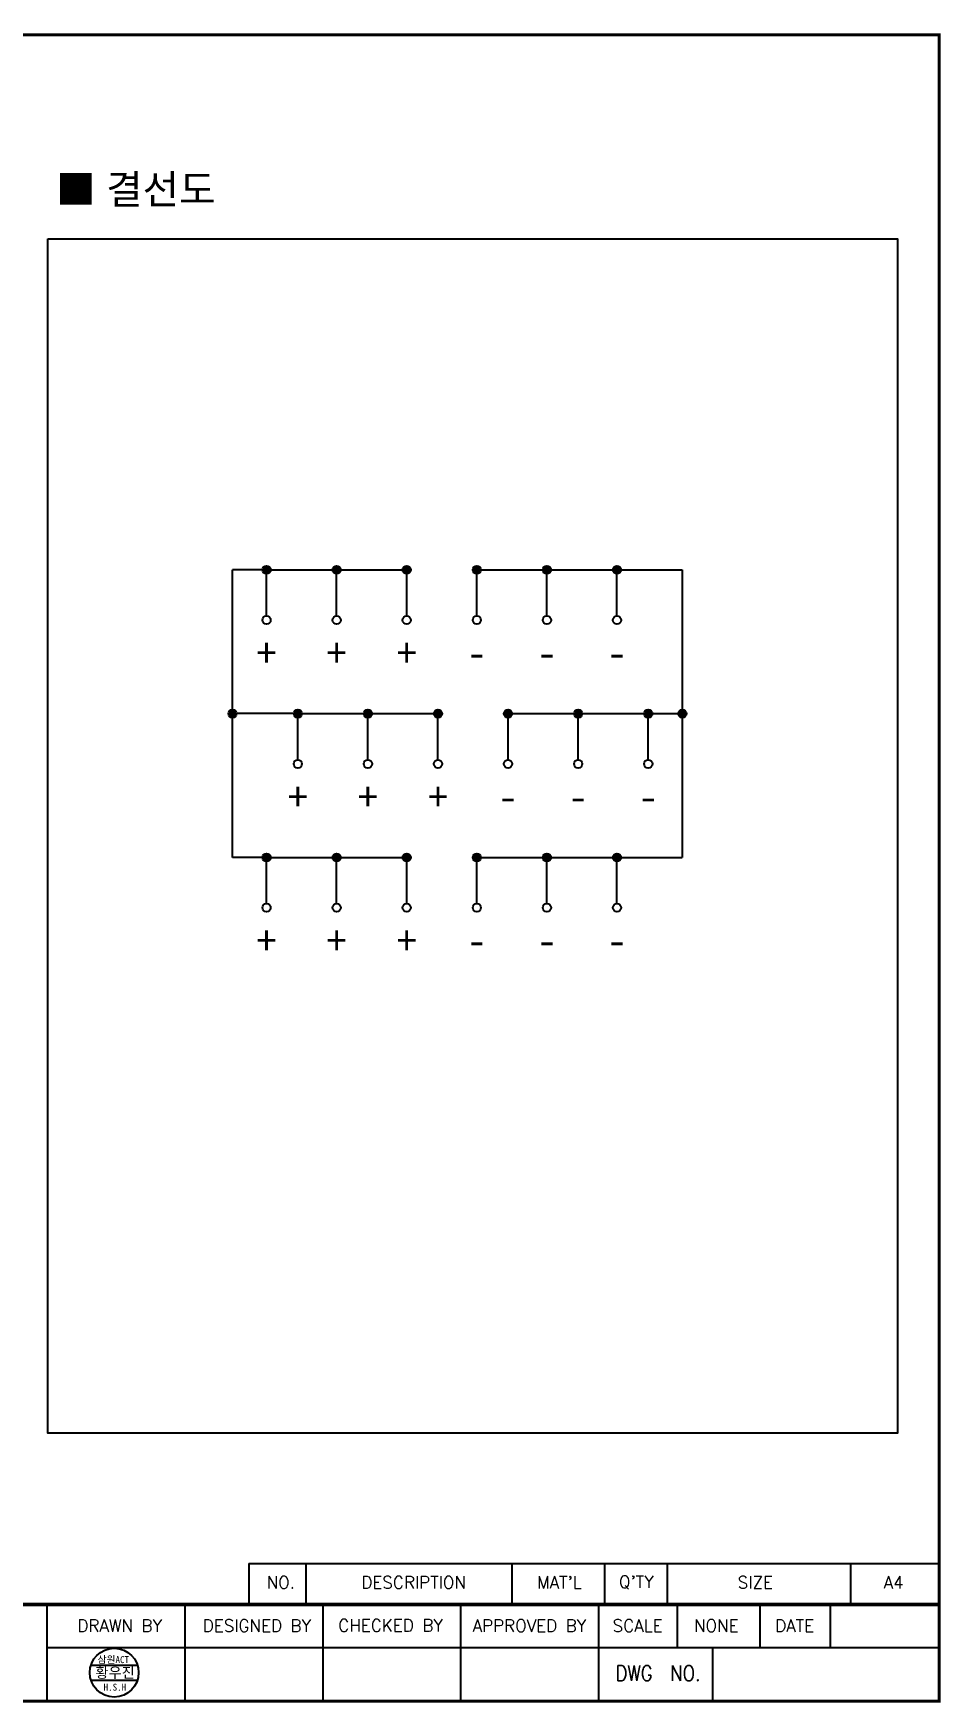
# Model space of a CAD drawing. Header units: millimetres. Extents: x 1618 to 2314, y 422 to 652.
# Drawn here: x 1824 to 1948.8, y 422.4 to 652 of the extents above; entities that cross this region are included whole.
import ezdxf
from ezdxf.enums import TextEntityAlignment as Align

# ---------------------------------------------------------------- set-up
doc = ezdxf.new("R2010")
doc.units = ezdxf.units.MM
doc.layers.add('SHEET', color=7, linetype='Continuous')
doc.styles.add('ROMANS', font='romans', dxfattribs={"width": 0.9})
doc.styles.add('굴림', font='', dxfattribs={"width": 0.9})
doc.styles.get('굴림').set_extended_font_data('GulimChe')

msp = doc.modelspace()

# ---------------------------------------------------------------- hatches: boundary and pattern name
for points in [[(1856.08, 578.21), (1856.65, 578.21, 1), (1855.52, 578.21, 0.414214), (1856.08, 577.65)], [(1865.15, 578.21, 0.414214), (1865.72, 577.65), (1865.72, 578.21), (1866.29, 578.21, 1)], [(1874.79, 578.21, 0.414214), (1875.36, 577.65), (1875.36, 578.21), (1875.93, 578.21, 1)], [(1885, 578.21), (1885.57, 578.21, 1), (1884.43, 578.21, 0.414214), (1885, 577.65)], [(1894.07, 578.21, 0.414214), (1894.64, 577.65), (1894.64, 578.21), (1895.21, 578.21, 1)], [(1903.71, 578.21, 0.414214), (1904.28, 577.65), (1904.28, 578.21), (1904.84, 578.21, 1)], [(1856.08, 577.65, 0.414214), (1856.65, 578.21), (1856.08, 578.21)], [(1866.29, 578.21), (1865.72, 578.21), (1865.72, 577.65, 0.414214)], [(1875.93, 578.21), (1875.36, 578.21), (1875.36, 577.65, 0.414214)], [(1885, 577.65, 0.414214), (1885.57, 578.21), (1885, 578.21)], [(1895.21, 578.21), (1894.64, 578.21), (1894.64, 577.65, 0.414214)], [(1904.84, 578.21), (1904.28, 578.21), (1904.28, 577.65, 0.414214)], [(1850.84, 558.43, 0.414214), (1851.4, 557.86), (1851.4, 558.43), (1851.97, 558.43, 1)], [(1851.97, 558.43), (1851.4, 558.43), (1851.4, 557.86, 0.414214)], [(1859.82, 558.43, 0.414214), (1860.38, 557.86), (1860.38, 558.43), (1860.95, 558.43, 1)], [(1860.95, 558.43), (1860.38, 558.43), (1860.38, 557.86, 0.414214)], [(1869.45, 558.43, 0.414214), (1870.02, 557.86), (1870.02, 558.43), (1870.59, 558.43, 1)], [(1870.59, 558.43), (1870.02, 558.43), (1870.02, 557.86, 0.414214)], [(1879.09, 558.43, 0.414214), (1879.66, 557.86), (1879.66, 558.43), (1880.23, 558.43, 1)], [(1880.23, 558.43), (1879.66, 558.43), (1879.66, 557.86, 0.414214)], [(1888.73, 558.43, 0.414214), (1889.3, 557.86), (1889.3, 558.43), (1889.87, 558.43, 1)], [(1889.87, 558.43), (1889.3, 558.43), (1889.3, 557.86, 0.414214)], [(1898.37, 558.43, 0.414214), (1898.94, 557.86), (1898.94, 558.43), (1899.51, 558.43, 1)], [(1899.51, 558.43), (1898.94, 558.43), (1898.94, 557.86, 0.414214)], [(1908.01, 558.43, 0.414214), (1908.58, 557.86), (1908.58, 558.43), (1909.14, 558.43, 1)], [(1909.14, 558.43), (1908.58, 558.43), (1908.58, 557.86, 0.414214)], [(1912.69, 558.43, 0.414214), (1913.26, 557.86), (1913.26, 558.43), (1913.82, 558.43, 1)], [(1913.82, 558.43), (1913.26, 558.43), (1913.26, 557.86, 0.414214)], [(1856.08, 538.65), (1856.65, 538.65, 1), (1855.52, 538.65, 0.414214), (1856.08, 538.09)], [(1856.08, 538.09, 0.414214), (1856.65, 538.65), (1856.08, 538.65)], [(1865.15, 538.65, 0.414214), (1865.72, 538.09), (1865.72, 538.65), (1866.29, 538.65, 1)], [(1866.29, 538.65), (1865.72, 538.65), (1865.72, 538.09, 0.414214)], [(1874.79, 538.65, 0.414214), (1875.36, 538.09), (1875.36, 538.65), (1875.93, 538.65, 1)], [(1875.93, 538.65), (1875.36, 538.65), (1875.36, 538.09, 0.414214)], [(1885, 538.65), (1885.57, 538.65, 1), (1884.43, 538.65, 0.414214), (1885, 538.09)], [(1885, 538.09, 0.414214), (1885.57, 538.65), (1885, 538.65)], [(1894.07, 538.65, 0.414214), (1894.64, 538.09), (1894.64, 538.65), (1895.21, 538.65, 1)], [(1895.21, 538.65), (1894.64, 538.65), (1894.64, 538.09, 0.414214)], [(1903.71, 538.65, 0.414214), (1904.28, 538.09), (1904.28, 538.65), (1904.84, 538.65, 1)], [(1904.84, 538.65), (1904.28, 538.65), (1904.28, 538.09, 0.414214)]]:
    msp.add_hatch(color=256).paths.add_polyline_path(points)

# ---------------------------------------------------------------- linework, layer by layer
for p, q in [((1851.4, 538.65), (1851.4, 578.21)), ((1856.08, 578.21), (1851.4, 578.21)), ((1856.08, 578.21), (1875.36, 578.21)), ((1856.08, 571.87), (1856.08, 578.21)), ((1865.72, 571.87), (1865.72, 578.21)), ((1875.36, 571.87), (1875.36, 578.21)), ((1885, 578.21), (1904.28, 578.21)), ((1885, 571.87), (1885, 578.21)), ((1894.64, 571.87), (1894.64, 578.21)), ((1904.28, 571.87), (1904.28, 578.21)), ((1904.28, 578.21), (1913.26, 578.21)), ((1913.26, 578.21), (1913.26, 538.65)), ((1860.38, 558.43), (1851.4, 558.43)), ((1860.38, 552.08), (1860.38, 558.43)), ((1860.38, 558.43), (1879.66, 558.43)), ((1870.02, 552.08), (1870.02, 558.43)), ((1879.66, 552.08), (1879.66, 558.43)), ((1889.3, 552.08), (1889.3, 558.43)), ((1889.3, 558.43), (1908.58, 558.43)), ((1898.94, 552.08), (1898.94, 558.43)), ((1908.58, 552.08), (1908.58, 558.43)), ((1908.58, 558.43), (1913.26, 558.43)), ((1856.08, 538.65), (1851.4, 538.65)), ((1856.08, 538.65), (1875.36, 538.65)), ((1856.08, 532.31), (1856.08, 538.65)), ((1865.72, 532.31), (1865.72, 538.65)), ((1875.36, 532.31), (1875.36, 538.65)), ((1885, 538.65), (1904.28, 538.65)), ((1885, 532.31), (1885, 538.65)), ((1894.64, 532.31), (1894.64, 538.65)), ((1904.28, 532.31), (1904.28, 538.65)), ((1904.28, 538.65), (1913.26, 538.65)), ((1825.88, 435.92), (1825.88, 422.63)), ((1844.85, 435.92), (1844.85, 422.63)), ((1863.81, 435.92), (1863.81, 422.63)), ((1882.78, 435.92), (1882.78, 422.63)), ((1901.74, 435.92), (1901.74, 422.63)), ((1912.57, 435.92), (1912.57, 430.02)), ((1923.91, 435.92), (1923.91, 430.02)), ((1933.6, 435.92), (1933.6, 430.02)), ((1825.88, 430.02), (1948.59, 430.02)), ((1917.4, 430.02), (1917.4, 422.63))]:
    msp.add_line(p, q)
at = {"color": 0, "lineweight": 50}
msp.add_line((1618.14, 435.92), (1948.59, 435.92), dxfattribs=at)
at = {"color": 0, "ltscale": 2}
for p, q in [((1831.93, 427.57), (1838.32, 427.57)), ((1831.93, 425.51), (1838.32, 425.51))]:
    msp.add_line(p, q, dxfattribs=at)
at = {"color": 4}
msp.add_lwpolyline([(1825.98, 623.73), (1942.85, 623.73), (1942.85, 459.49), (1825.98, 459.49)], close=True, dxfattribs=at)
for centre in [(1856.08, 578.21), (1865.72, 578.21), (1875.36, 578.21), (1885, 578.21), (1894.64, 578.21), (1904.28, 578.21), (1856.08, 571.3), (1865.72, 571.3), (1875.36, 571.3), (1885, 571.3), (1894.64, 571.3), (1904.28, 571.3), (1851.4, 558.43), (1860.38, 558.43), (1870.02, 558.43), (1879.66, 558.43), (1889.3, 558.43), (1898.94, 558.43), (1908.58, 558.43), (1913.26, 558.43), (1860.38, 551.52), (1870.02, 551.52), (1879.66, 551.52), (1889.3, 551.52), (1898.94, 551.52), (1908.58, 551.52), (1856.08, 538.65), (1865.72, 538.65), (1875.36, 538.65), (1885, 538.65), (1894.64, 538.65), (1904.28, 538.65), (1856.08, 531.74), (1865.72, 531.74), (1875.36, 531.74), (1885, 531.74), (1894.64, 531.74), (1904.28, 531.74)]:
    msp.add_circle(centre, 0.567)
at = {"color": 0}
msp.add_circle((1835.13, 426.54), 3.36, dxfattribs=at)
at = {"layer": 'SHEET'}
for p, q in [((1853.66, 441.54), (1948.59, 441.54)), ((1853.66, 441.54), (1853.66, 435.92)), ((1861.49, 441.54), (1861.49, 435.92)), ((1889.8, 441.54), (1889.8, 435.92)), ((1902.59, 435.92), (1902.59, 441.54)), ((1911.21, 435.92), (1911.21, 441.54)), ((1936.44, 435.92), (1936.44, 441.54))]:
    msp.add_line(p, q, dxfattribs=at)
at = {"layer": 'SHEET', "const_width": 0.421}
msp.add_lwpolyline([(1618.14, 609.9), (1618.14, 422.63), (1948.59, 422.63), (1948.59, 609.9), (1948.59, 651.78), (1825.48, 651.78), (1618.14, 651.78)], close=True, dxfattribs=at)

# ---------------------------------------------------------------- texts
at = {"color": 7}
for s, p in [('+', (1856.08, 566.8)), ('+', (1865.72, 566.8)), ('+', (1875.36, 566.8)), ('-', (1885, 566.8)), ('-', (1894.64, 566.8)), ('-', (1904.28, 566.8)), ('+', (1860.38, 547.02)), ('+', (1870.02, 547.02)), ('+', (1879.66, 547.02)), ('-', (1889.3, 547.02)), ('-', (1898.94, 547.02)), ('-', (1908.58, 547.02)), ('+', (1856.08, 527.24)), ('+', (1865.72, 527.24)), ('+', (1875.36, 527.24)), ('-', (1885, 527.24)), ('-', (1894.64, 527.24)), ('-', (1904.28, 527.24))]:
    msp.add_text(s, height=3.97, dxfattribs=at).set_placement(p, align=Align.MIDDLE_CENTER)
at = {"color": 0, "insert": (1838.09, 630.35), "char_height": 4, "width": 32.7166, "attachment_point": 5}
msp.add_mtext('{\\fDotum|b1|i0|c129|p50;■ 결선도}', dxfattribs=at)
at = {"layer": 'SHEET'}
for s, height, style, p in [('NO.', 1.686, 'ROMANS', (1858.04, 438.95)), ('DESCRIPTION', 1.6859, 'ROMANS', (1876.31, 438.95)), ("MAT'L", 1.686, 'ROMANS', (1896.36, 438.95)), ("Q'TY", 1.686, 'ROMANS', (1906.94, 438.95)), ('SIZE', 1.686, 'ROMANS', (1923.31, 438.95)), ('A4', 1.686, 'ROMANS', (1942.34, 438.95)), ('DRAWN BY', 1.686, 'ROMANS', (1835.88, 433)), ('DESIGNED BY', 1.6859, 'ROMANS', (1854.75, 433)), ('CHECKED BY', 1.686, 'ROMANS', (1873.13, 433.03)), ('APPROVED BY', 1.6859, 'ROMANS', (1892.23, 433)), ('SCALE', 1.686, 'ROMANS', (1907.12, 433)), ('NONE', 1.686, 'ROMANS', (1917.94, 433)), ('DATE', 1.686, 'ROMANS', (1928.72, 433)), ('황우진', 1.44, '굴림', (1835.25, 426.58)), ('H.S.H', 0.96, '굴림', (1835.22, 424.54))]:
    msp.add_text(s, height=height, dxfattribs=dict(at, style=style)).set_placement(p, align=Align.MIDDLE)
at = {"layer": 'SHEET', "ltscale": 0.1, "style": '굴림'}
msp.add_text('삼원ACT', height=0.96, dxfattribs=at).set_placement((1835, 428.36), align=Align.MIDDLE)
at = {"layer": 'SHEET', "style": 'ROMANS', "width": 0.85}
msp.add_text('DWG  NO.', height=2.107, dxfattribs=at).set_placement((1909.94, 426.46), align=Align.MIDDLE)

doc.saveas('drawing.dxf')
